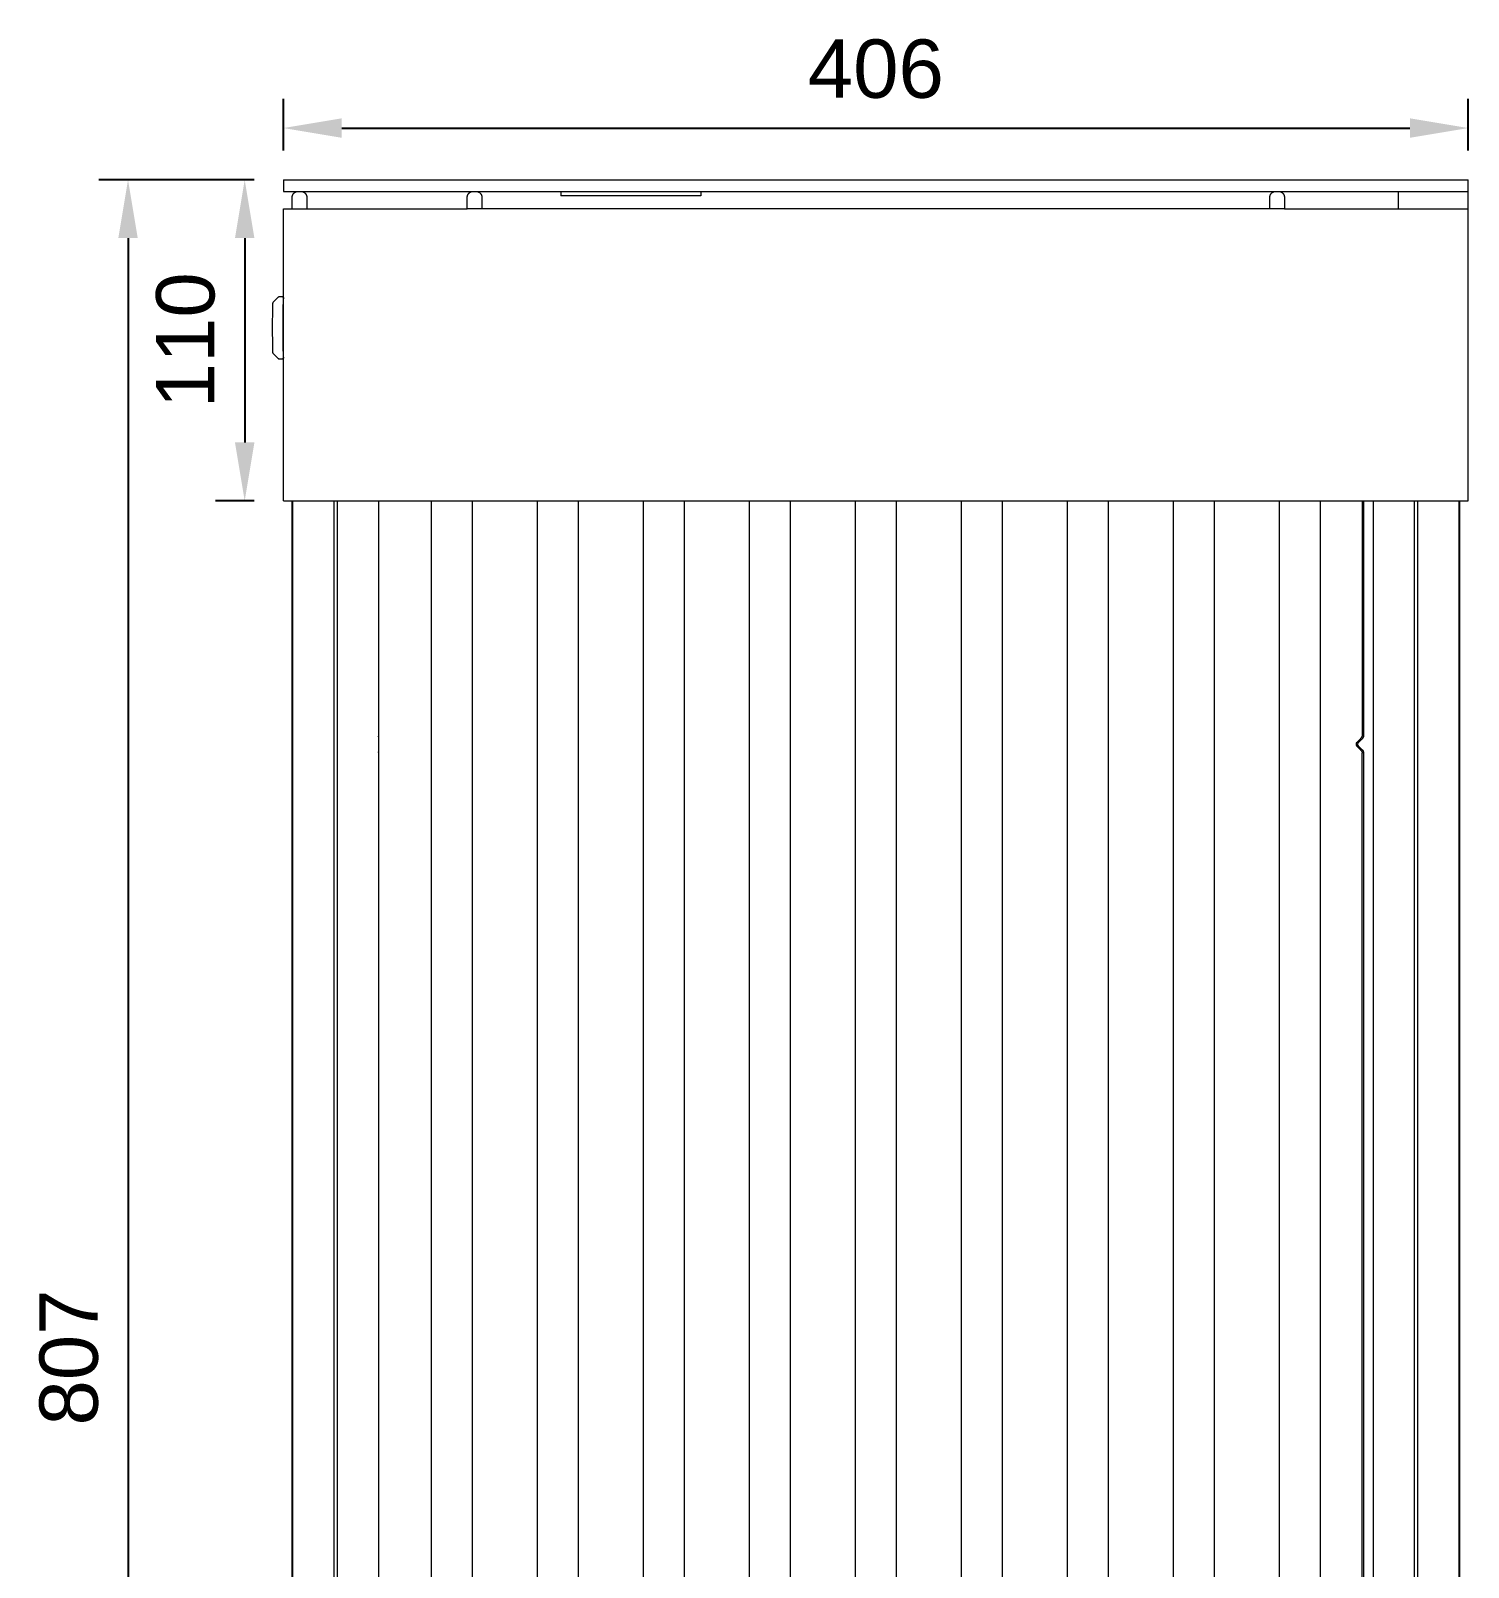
# Model space of a CAD drawing. Header units: millimetres. Extents: x 8434 to 10928, y 788 to 2545.
# Drawn here: x 8472 to 8965, y 1928 to 2455 of the extents above; entities that cross this region are included whole.
import ezdxf

# ---------------------------------------------------------------- set-up
doc = ezdxf.new("R2010")
doc.units = ezdxf.units.MM
doc.layers.add('ZANO_R', color=7, linetype='Continuous', lineweight=0)
doc.layers.add('ZANO_W', color=1, linetype='Continuous', lineweight=0)
doc.styles.get("Standard").update_dxf_attribs({"font": 'ARIALUNI.TTF'})
doc.dimstyles.new('pl i ang', dxfattribs={"dimtxt": 50, "dimasz": 50, "dimexe": 1.25, "dimexo": 0.625, "dimgap": 10, "dimtad": 1, "dimtoh": 1, "dimtxsty": 'Standard', "dimcen": 2.5, "dimclrd": 1, "dimclre": 1, "dimclrt": 1, "dimadec": 0, "dimazin": 0, "dimtfac": 1, "dimtmove": 0, "dimatfit": 3, "dimfxl": 1, "dimarcsym": 1})

# ---------------------------------------------------------------- blocks, each defined once
blk = doc.blocks.new('*D401')
at = {"layer": 'ZANO_R', "color": 1, "lineweight": -2}
for p, q in [((8558.69, 2413.84), (8558.69, 2431.56)), ((8964.69, 2413.85), (8964.69, 2431.56)), ((8578.69, 2421.56), (8944.69, 2421.56))]:
    blk.add_line(p, q, dxfattribs=at)
at = {"layer": 'ZANO_R', "color": 1}
for points in [[(8578.69, 2424.9), (8578.69, 2418.23), (8558.69, 2421.56)], [(8944.69, 2418.23), (8944.69, 2424.9), (8964.69, 2421.56)]]:
    blk.add_solid(points, dxfattribs=at)
at = {"layer": 'ZANO_R', "color": 1, "insert": (8761.69, 2441.78), "char_height": 20, "attachment_point": 5}
blk.add_mtext('406', dxfattribs=at)
blk = doc.blocks.new('*D402')
at = {"layer": 'ZANO_R', "color": 1, "lineweight": -2}
for p, q in [((8548.69, 2403.84), (8535.41, 2403.84)), ((8545.41, 2383.84), (8545.41, 2313.85)), ((8548.69, 2293.85), (8535.41, 2293.85))]:
    blk.add_line(p, q, dxfattribs=at)
at = {"layer": 'ZANO_R', "color": 1}
for points in [[(8548.75, 2383.84), (8542.08, 2383.84), (8545.41, 2403.84)], [(8542.08, 2313.85), (8548.75, 2313.85), (8545.41, 2293.85)]]:
    blk.add_solid(points, dxfattribs=at)
at = {"layer": 'ZANO_R', "color": 1, "insert": (8525.19, 2348.84), "char_height": 20, "attachment_point": 5, "rotation": 90}
blk.add_mtext('110', dxfattribs=at)
blk = doc.blocks.new('*D403')
at = {"layer": 'ZANO_W', "color": 1, "lineweight": -2}
for p, q in [((8548.69, 2403.84), (8495.43, 2403.84)), ((8505.43, 2383.84), (8505.43, 1616.85)), ((8568.69, 1596.85), (8495.43, 1596.85))]:
    blk.add_line(p, q, dxfattribs=at)
at = {"layer": 'ZANO_W', "color": 1}
for points in [[(8508.77, 2383.84), (8502.1, 2383.84), (8505.43, 2403.84)], [(8502.1, 1616.85), (8508.77, 1616.85), (8505.43, 1596.85)]]:
    blk.add_solid(points, dxfattribs=at)
at = {"layer": 'ZANO_W', "color": 1, "insert": (8485.22, 2000.34), "char_height": 20, "attachment_point": 5, "rotation": 90}
blk.add_mtext('807', dxfattribs=at)

msp = doc.modelspace()

# ---------------------------------------------------------------- linework, layer by layer
at = {"layer": 'ZANO_R'}
for p, q in [((8558.69, 2403.84), (8621.69, 2403.84)), ((8558.69, 2403.84), (8558.69, 2399.84)), ((8621.69, 2403.84), (8901.69, 2403.85)), ((8901.69, 2403.85), (8964.69, 2403.85)), ((8964.69, 2399.85), (8964.69, 2403.85)), ((8558.69, 2399.84), (8621.69, 2399.84)), ((8561.69, 2397.92), (8561.7, 2397.99)), ((8561.69, 2397.85), (8561.69, 2397.92)), ((8561.69, 2393.85), (8561.69, 2397.85)), ((8561.7, 2398.06), (8561.71, 2398.13)), ((8561.7, 2397.99), (8561.7, 2398.06)), ((8561.71, 2398.13), (8561.72, 2398.19)), ((8561.72, 2398.19), (8561.73, 2398.26)), ((8561.73, 2398.26), (8561.75, 2398.33)), ((8561.75, 2398.33), (8561.77, 2398.39)), ((8561.77, 2398.39), (8561.79, 2398.46)), ((8561.79, 2398.46), (8561.81, 2398.53)), ((8561.81, 2398.53), (8561.83, 2398.59)), ((8561.83, 2398.59), (8561.86, 2398.65)), ((8561.86, 2398.65), (8561.89, 2398.72)), ((8561.89, 2398.72), (8561.92, 2398.78)), ((8561.92, 2398.78), (8561.95, 2398.84)), ((8561.95, 2398.84), (8561.99, 2398.9)), ((8561.99, 2398.9), (8562.02, 2398.96)), ((8562.02, 2398.96), (8562.06, 2399.01)), ((8562.06, 2399.01), (8562.1, 2399.07)), ((8562.1, 2399.07), (8562.15, 2399.12)), ((8562.15, 2399.12), (8562.19, 2399.17)), ((8562.19, 2399.17), (8562.24, 2399.22)), ((8562.24, 2399.22), (8562.29, 2399.27)), ((8562.29, 2399.27), (8562.34, 2399.32)), ((8562.34, 2399.32), (8562.39, 2399.37)), ((8562.39, 2399.37), (8562.44, 2399.41)), ((8562.44, 2399.41), (8562.49, 2399.45)), ((8562.49, 2399.45), (8562.55, 2399.49)), ((8562.55, 2399.49), (8562.61, 2399.53)), ((8562.61, 2399.53), (8562.67, 2399.57)), ((8562.67, 2399.57), (8562.73, 2399.6)), ((8562.73, 2399.6), (8562.79, 2399.63)), ((8562.79, 2399.63), (8562.85, 2399.66)), ((8562.85, 2399.66), (8562.91, 2399.69)), ((8562.91, 2399.69), (8562.97, 2399.72)), ((8562.97, 2399.72), (8563.04, 2399.74)), ((8563.04, 2399.74), (8563.1, 2399.76)), ((8563.1, 2399.76), (8563.17, 2399.78)), ((8563.17, 2399.78), (8563.24, 2399.8)), ((8563.24, 2399.8), (8563.3, 2399.81)), ((8563.3, 2399.81), (8563.37, 2399.83)), ((8563.37, 2399.83), (8563.44, 2399.84)), ((8564.94, 2399.84), (8565.01, 2399.83)), ((8565.01, 2399.83), (8565.08, 2399.81)), ((8565.08, 2399.81), (8565.14, 2399.8)), ((8565.14, 2399.8), (8565.21, 2399.78)), ((8565.21, 2399.78), (8565.28, 2399.76)), ((8565.28, 2399.76), (8565.34, 2399.74)), ((8565.34, 2399.74), (8565.41, 2399.72)), ((8565.41, 2399.72), (8565.47, 2399.69)), ((8565.47, 2399.69), (8565.53, 2399.66)), ((8565.53, 2399.66), (8565.6, 2399.63)), ((8565.6, 2399.63), (8565.66, 2399.6)), ((8565.66, 2399.6), (8565.72, 2399.57)), ((8565.72, 2399.57), (8565.77, 2399.53)), ((8565.77, 2399.53), (8565.83, 2399.49)), ((8565.83, 2399.49), (8565.89, 2399.45)), ((8565.89, 2399.45), (8565.94, 2399.41)), ((8565.94, 2399.41), (8566, 2399.37)), ((8566, 2399.37), (8566.05, 2399.32)), ((8566.05, 2399.32), (8566.1, 2399.27)), ((8566.1, 2399.27), (8566.14, 2399.22)), ((8566.14, 2399.22), (8566.19, 2399.17)), ((8566.19, 2399.17), (8566.24, 2399.12)), ((8566.24, 2399.12), (8566.28, 2399.07)), ((8566.28, 2399.07), (8566.32, 2399.01)), ((8566.32, 2399.01), (8566.36, 2398.96)), ((8566.36, 2398.96), (8566.4, 2398.9)), ((8566.4, 2398.9), (8566.43, 2398.84)), ((8566.43, 2398.84), (8566.46, 2398.78)), ((8566.46, 2398.78), (8566.49, 2398.72)), ((8566.49, 2398.72), (8566.52, 2398.65)), ((8566.52, 2398.65), (8566.55, 2398.59)), ((8566.55, 2398.59), (8566.57, 2398.53)), ((8566.57, 2398.53), (8566.6, 2398.46)), ((8566.6, 2398.46), (8566.62, 2398.39)), ((8566.62, 2398.39), (8566.63, 2398.33)), ((8566.63, 2398.33), (8566.65, 2398.26)), ((8566.65, 2398.26), (8566.66, 2398.19)), ((8566.66, 2398.19), (8566.67, 2398.13)), ((8566.67, 2398.13), (8566.68, 2398.06)), ((8566.68, 2398.06), (8566.69, 2397.99)), ((8566.69, 2397.99), (8566.69, 2397.92)), ((8566.69, 2397.92), (8566.69, 2397.85)), ((8566.69, 2397.85), (8566.69, 2393.85)), ((8621.69, 2399.84), (8901.69, 2399.85)), ((8621.69, 2397.92), (8621.7, 2397.99)), ((8621.69, 2397.85), (8621.69, 2397.92)), ((8621.69, 2393.85), (8621.69, 2397.85)), ((8621.7, 2398.06), (8621.71, 2398.13)), ((8621.7, 2397.99), (8621.7, 2398.06)), ((8621.71, 2398.13), (8621.72, 2398.2)), ((8621.72, 2398.2), (8621.73, 2398.26)), ((8621.73, 2398.26), (8621.75, 2398.33)), ((8621.75, 2398.33), (8621.77, 2398.4)), ((8621.77, 2398.4), (8621.79, 2398.46)), ((8621.79, 2398.46), (8621.81, 2398.53)), ((8621.81, 2398.53), (8621.83, 2398.6)), ((8621.83, 2398.6), (8621.86, 2398.66)), ((8621.86, 2398.66), (8621.89, 2398.72)), ((8621.89, 2398.72), (8621.92, 2398.78)), ((8621.92, 2398.78), (8621.96, 2398.84)), ((8621.96, 2398.84), (8621.99, 2398.9)), ((8621.99, 2398.9), (8622.03, 2398.96)), ((8622.03, 2398.96), (8622.07, 2399.02)), ((8622.07, 2399.02), (8622.11, 2399.07)), ((8622.11, 2399.07), (8622.15, 2399.13)), ((8622.15, 2399.13), (8622.2, 2399.18)), ((8622.2, 2399.18), (8622.24, 2399.23)), ((8622.24, 2399.23), (8622.29, 2399.28)), ((8622.29, 2399.28), (8622.34, 2399.33)), ((8622.34, 2399.33), (8622.4, 2399.38)), ((8622.4, 2399.38), (8622.45, 2399.42)), ((8622.45, 2399.42), (8622.5, 2399.46)), ((8622.5, 2399.46), (8622.56, 2399.5)), ((8622.56, 2399.5), (8622.62, 2399.54)), ((8622.62, 2399.54), (8622.68, 2399.58)), ((8622.68, 2399.58), (8622.74, 2399.61)), ((8622.74, 2399.61), (8622.8, 2399.64)), ((8622.8, 2399.64), (8622.86, 2399.67)), ((8622.86, 2399.67), (8622.93, 2399.7)), ((8622.93, 2399.7), (8622.99, 2399.72)), ((8622.99, 2399.72), (8623.06, 2399.75)), ((8623.06, 2399.75), (8623.12, 2399.77)), ((8623.12, 2399.77), (8623.19, 2399.79)), ((8623.19, 2399.79), (8623.26, 2399.8)), ((8623.26, 2399.8), (8623.32, 2399.82)), ((8623.32, 2399.82), (8623.39, 2399.83)), ((8623.39, 2399.83), (8623.46, 2399.84)), ((8624.92, 2399.84), (8624.99, 2399.83)), ((8624.99, 2399.83), (8625.06, 2399.82)), ((8625.06, 2399.82), (8625.13, 2399.8)), ((8625.13, 2399.8), (8625.19, 2399.79)), ((8625.19, 2399.79), (8625.26, 2399.77)), ((8625.26, 2399.77), (8625.33, 2399.75)), ((8625.33, 2399.75), (8625.39, 2399.72)), ((8625.39, 2399.72), (8625.46, 2399.7)), ((8625.46, 2399.7), (8625.52, 2399.67)), ((8625.52, 2399.67), (8625.58, 2399.64)), ((8625.58, 2399.64), (8625.64, 2399.61)), ((8625.64, 2399.61), (8625.7, 2399.58)), ((8625.7, 2399.58), (8625.76, 2399.54)), ((8625.76, 2399.54), (8625.82, 2399.5)), ((8625.82, 2399.5), (8625.88, 2399.46)), ((8625.88, 2399.46), (8625.93, 2399.42)), ((8625.93, 2399.42), (8625.99, 2399.38)), ((8625.99, 2399.38), (8626.04, 2399.33)), ((8626.04, 2399.33), (8626.09, 2399.28)), ((8626.09, 2399.28), (8626.14, 2399.23)), ((8626.14, 2399.23), (8626.18, 2399.18)), ((8626.18, 2399.18), (8626.23, 2399.13)), ((8626.23, 2399.13), (8626.27, 2399.08)), ((8626.27, 2399.08), (8626.31, 2399.02)), ((8626.31, 2399.02), (8626.35, 2398.96)), ((8626.35, 2398.96), (8626.39, 2398.9)), ((8626.39, 2398.9), (8626.43, 2398.84)), ((8626.43, 2398.84), (8626.46, 2398.78)), ((8626.46, 2398.78), (8626.49, 2398.72)), ((8626.49, 2398.72), (8626.52, 2398.66)), ((8626.52, 2398.66), (8626.55, 2398.6)), ((8626.55, 2398.6), (8626.57, 2398.53)), ((8626.57, 2398.53), (8626.59, 2398.46)), ((8626.59, 2398.46), (8626.61, 2398.4)), ((8626.61, 2398.4), (8626.63, 2398.33)), ((8626.63, 2398.33), (8626.65, 2398.26)), ((8626.65, 2398.26), (8626.66, 2398.2)), ((8626.66, 2398.2), (8626.67, 2398.13)), ((8626.67, 2398.13), (8626.68, 2398.06)), ((8626.68, 2398.06), (8626.69, 2397.99)), ((8626.69, 2397.99), (8626.69, 2397.92)), ((8626.69, 2397.92), (8626.69, 2397.85)), ((8626.69, 2397.85), (8626.69, 2393.85)), ((8653.69, 2399.84), (8653.69, 2398.34)), ((8701.69, 2398.34), (8653.69, 2398.34)), ((8701.69, 2399.84), (8701.69, 2398.34)), ((8896.69, 2397.92), (8896.7, 2397.99)), ((8896.69, 2397.85), (8896.69, 2397.92)), ((8896.69, 2393.85), (8896.69, 2397.85)), ((8896.7, 2398.06), (8896.71, 2398.13)), ((8896.7, 2397.99), (8896.7, 2398.06)), ((8896.71, 2398.13), (8896.72, 2398.2)), ((8896.72, 2398.2), (8896.73, 2398.27)), ((8896.73, 2398.27), (8896.75, 2398.33)), ((8896.75, 2398.33), (8896.77, 2398.4)), ((8896.77, 2398.4), (8896.79, 2398.47)), ((8896.79, 2398.47), (8896.81, 2398.53)), ((8896.81, 2398.53), (8896.84, 2398.6)), ((8896.84, 2398.6), (8896.86, 2398.66)), ((8896.86, 2398.66), (8896.89, 2398.73)), ((8896.89, 2398.73), (8896.92, 2398.79)), ((8896.92, 2398.79), (8896.96, 2398.85)), ((8896.96, 2398.85), (8896.99, 2398.91)), ((8896.99, 2398.91), (8897.03, 2398.97)), ((8897.03, 2398.97), (8897.07, 2399.03)), ((8897.07, 2399.03), (8897.11, 2399.08)), ((8897.11, 2399.08), (8897.16, 2399.14)), ((8897.16, 2399.14), (8897.2, 2399.19)), ((8897.2, 2399.19), (8897.25, 2399.24)), ((8897.25, 2399.24), (8897.3, 2399.29)), ((8897.3, 2399.29), (8897.35, 2399.34)), ((8897.35, 2399.34), (8897.4, 2399.38)), ((8897.4, 2399.38), (8897.46, 2399.43)), ((8897.46, 2399.43), (8897.51, 2399.47)), ((8897.51, 2399.47), (8897.57, 2399.51)), ((8897.57, 2399.51), (8897.63, 2399.55)), ((8897.63, 2399.55), (8897.69, 2399.58)), ((8897.69, 2399.58), (8897.75, 2399.62)), ((8897.75, 2399.62), (8897.81, 2399.65)), ((8897.81, 2399.65), (8897.88, 2399.68)), ((8897.88, 2399.68), (8897.94, 2399.7)), ((8897.94, 2399.7), (8898, 2399.73)), ((8898, 2399.73), (8898.07, 2399.75)), ((8898.07, 2399.75), (8898.14, 2399.77)), ((8898.14, 2399.77), (8898.2, 2399.79)), ((8898.2, 2399.79), (8898.27, 2399.81)), ((8898.27, 2399.81), (8898.34, 2399.82)), ((8898.34, 2399.82), (8898.41, 2399.83)), ((8898.41, 2399.83), (8898.48, 2399.84)), ((8898.48, 2399.84), (8898.55, 2399.85)), ((8898.55, 2399.85), (8898.62, 2399.85)), ((8899.79, 2399.85), (8899.86, 2399.84)), ((8899.86, 2399.84), (8899.93, 2399.84)), ((8899.93, 2399.84), (8900, 2399.83)), ((8900, 2399.83), (8900.06, 2399.82)), ((8900.06, 2399.82), (8900.13, 2399.8)), ((8900.13, 2399.8), (8900.2, 2399.79)), ((8900.2, 2399.79), (8900.26, 2399.77)), ((8900.26, 2399.77), (8900.33, 2399.75)), ((8900.33, 2399.75), (8900.4, 2399.72)), ((8900.4, 2399.72), (8900.46, 2399.7)), ((8900.46, 2399.7), (8900.52, 2399.67)), ((8900.52, 2399.67), (8900.59, 2399.64)), ((8900.59, 2399.64), (8900.65, 2399.61)), ((8900.65, 2399.61), (8900.71, 2399.57)), ((8900.71, 2399.57), (8900.77, 2399.54)), ((8900.77, 2399.54), (8900.82, 2399.5)), ((8900.82, 2399.5), (8900.88, 2399.46)), ((8900.88, 2399.46), (8900.94, 2399.42)), ((8900.94, 2399.42), (8900.99, 2399.37)), ((8900.99, 2399.37), (8901.04, 2399.33)), ((8901.04, 2399.33), (8901.09, 2399.28)), ((8901.09, 2399.28), (8901.14, 2399.23)), ((8901.14, 2399.23), (8901.19, 2399.18)), ((8901.19, 2399.18), (8901.23, 2399.13)), ((8901.23, 2399.13), (8901.27, 2399.07)), ((8901.27, 2399.07), (8901.32, 2399.02)), ((8901.32, 2399.02), (8901.36, 2398.96)), ((8901.36, 2398.96), (8901.39, 2398.9)), ((8901.39, 2398.9), (8901.43, 2398.84)), ((8901.43, 2398.84), (8901.46, 2398.78)), ((8901.46, 2398.78), (8901.49, 2398.72)), ((8901.49, 2398.72), (8901.52, 2398.66)), ((8901.52, 2398.66), (8901.55, 2398.59)), ((8901.55, 2398.59), (8901.57, 2398.53)), ((8901.57, 2398.53), (8901.59, 2398.46)), ((8901.59, 2398.46), (8901.61, 2398.4)), ((8901.61, 2398.4), (8901.63, 2398.33)), ((8901.63, 2398.33), (8901.65, 2398.26)), ((8901.65, 2398.26), (8901.66, 2398.2)), ((8901.66, 2398.2), (8901.67, 2398.13)), ((8901.67, 2398.13), (8901.68, 2398.06)), ((8901.68, 2398.06), (8901.69, 2397.99)), ((8901.69, 2399.85), (8964.69, 2399.85)), ((8901.69, 2397.99), (8901.69, 2397.92)), ((8901.69, 2397.92), (8901.69, 2397.85)), ((8901.69, 2397.85), (8901.69, 2393.85)), ((8940.69, 2399.85), (8940.69, 2393.85)), ((8964.69, 2393.85), (8964.69, 2399.85)), ((8558.69, 2393.85), (8621.69, 2393.85)), ((8558.69, 2293.85), (8558.69, 2393.85)), ((8901.69, 2393.85), (8621.69, 2393.85)), ((8901.69, 2393.85), (8964.69, 2393.85)), ((8964.69, 2293.85), (8964.69, 2393.85)), ((8555.29, 2362), (8556.99, 2363.7)), ((8556.99, 2363.7), (8557, 2363.72)), ((8556.99, 2363.7), (8557, 2363.71)), ((8557, 2363.72), (8557.02, 2363.73)), ((8557, 2363.71), (8557.01, 2363.73)), ((8557.01, 2363.73), (8557.03, 2363.74)), ((8557.02, 2363.73), (8557.03, 2363.74)), ((8557.03, 2363.74), (8557.04, 2363.75)), ((8557.03, 2363.74), (8557.04, 2363.75)), ((8557.04, 2363.75), (8557.05, 2363.76)), ((8557.04, 2363.75), (8557.05, 2363.76)), ((8557.05, 2363.76), (8557.07, 2363.77)), ((8557.05, 2363.76), (8557.07, 2363.77)), ((8557.07, 2363.77), (8557.08, 2363.78)), ((8557.08, 2363.78), (8557.1, 2363.79)), ((8557.1, 2363.79), (8557.11, 2363.79)), ((8557.11, 2363.79), (8557.13, 2363.8)), ((8557.13, 2363.8), (8557.14, 2363.81)), ((8557.14, 2363.81), (8557.16, 2363.82)), ((8557.16, 2363.82), (8557.18, 2363.82)), ((8557.18, 2363.82), (8557.19, 2363.83)), ((8557.19, 2363.83), (8557.21, 2363.83)), ((8557.21, 2363.83), (8557.23, 2363.84)), ((8557.23, 2363.84), (8557.24, 2363.84)), ((8557.24, 2363.84), (8557.26, 2363.84)), ((8557.26, 2363.84), (8557.28, 2363.85)), ((8557.28, 2363.85), (8557.29, 2363.85)), ((8557.29, 2363.85), (8557.31, 2363.85)), ((8557.31, 2363.85), (8557.33, 2363.85)), ((8557.33, 2363.85), (8557.35, 2363.85)), ((8557.35, 2363.85), (8558.14, 2363.85)), ((8558.14, 2363.85), (8558.16, 2363.85)), ((8558.16, 2363.85), (8558.18, 2363.84)), ((8558.18, 2363.84), (8558.2, 2363.84)), ((8558.2, 2363.84), (8558.22, 2363.84)), ((8558.22, 2363.84), (8558.25, 2363.83)), ((8558.25, 2363.83), (8558.27, 2363.82)), ((8558.27, 2363.82), (8558.29, 2363.82)), ((8558.29, 2363.82), (8558.31, 2363.81)), ((8558.31, 2363.81), (8558.33, 2363.8)), ((8558.33, 2363.8), (8558.35, 2363.79)), ((8558.35, 2363.79), (8558.37, 2363.78)), ((8558.37, 2363.78), (8558.38, 2363.77)), ((8558.38, 2363.77), (8558.4, 2363.76)), ((8558.4, 2363.76), (8558.42, 2363.75)), ((8558.42, 2363.75), (8558.44, 2363.74)), ((8558.44, 2363.74), (8558.46, 2363.72)), ((8558.46, 2363.72), (8558.47, 2363.71)), ((8558.47, 2363.71), (8558.49, 2363.69)), ((8554.95, 2353.1), (8555.02, 2359.94)), ((8555.02, 2359.94), (8555.07, 2361.11)), ((8555.07, 2361.11), (8555.1, 2361.47)), ((8555.1, 2361.47), (8555.11, 2361.56)), ((8555.11, 2361.61), (8555.12, 2361.66)), ((8555.11, 2361.56), (8555.11, 2361.61)), ((8555.12, 2361.66), (8555.13, 2361.69)), ((8555.13, 2361.69), (8555.14, 2361.73)), ((8555.14, 2361.76), (8555.15, 2361.77)), ((8555.14, 2361.74), (8555.14, 2361.76)), ((8555.14, 2361.73), (8555.14, 2361.74)), ((8555.15, 2361.79), (8555.16, 2361.8)), ((8555.15, 2361.77), (8555.15, 2361.79)), ((8555.16, 2361.82), (8555.17, 2361.83)), ((8555.16, 2361.8), (8555.16, 2361.82)), ((8555.17, 2361.83), (8555.18, 2361.85)), ((8555.18, 2361.86), (8555.19, 2361.88)), ((8555.18, 2361.85), (8555.18, 2361.86)), ((8555.19, 2361.88), (8555.2, 2361.89)), ((8555.2, 2361.89), (8555.21, 2361.9)), ((8555.21, 2361.92), (8555.22, 2361.93)), ((8555.21, 2361.9), (8555.21, 2361.92)), ((8555.22, 2361.93), (8555.23, 2361.94)), ((8555.23, 2361.94), (8555.24, 2361.95)), ((8555.24, 2361.95), (8555.25, 2361.96)), ((8555.25, 2361.96), (8555.26, 2361.97)), ((8555.26, 2361.97), (8555.27, 2361.98)), ((8555.27, 2361.98), (8555.28, 2362)), ((8555.28, 2362), (8556.99, 2363.7)), ((8558.53, 2361.1), (8558.43, 2353.1)), ((8558.49, 2363.69), (8558.51, 2363.68)), ((8558.51, 2363.68), (8558.52, 2363.66)), ((8558.52, 2363.66), (8558.54, 2363.65)), ((8558.69, 2361.1), (8558.53, 2361.1)), ((8558.54, 2363.65), (8558.55, 2363.63)), ((8558.55, 2363.63), (8558.57, 2363.62)), ((8558.57, 2363.62), (8558.58, 2363.6)), ((8558.58, 2363.6), (8558.59, 2363.58)), ((8558.59, 2363.58), (8558.6, 2363.56)), ((8558.6, 2363.56), (8558.61, 2363.54)), ((8558.61, 2363.54), (8558.63, 2363.53)), ((8558.63, 2363.53), (8558.64, 2363.51)), ((8558.64, 2363.51), (8558.64, 2363.49)), ((8558.64, 2363.49), (8558.65, 2363.47)), ((8558.65, 2363.47), (8558.66, 2363.45)), ((8558.66, 2363.45), (8558.67, 2363.43)), ((8558.67, 2363.43), (8558.68, 2363.4)), ((8558.68, 2363.4), (8558.68, 2363.38)), ((8558.68, 2363.38), (8558.69, 2363.36)), ((8558.69, 2363.36), (8558.69, 2363.34)), ((8558.69, 2363.34), (8558.69, 2363.32)), ((8558.69, 2363.32), (8558.7, 2363.3)), ((8558.7, 2363.15), (8558.69, 2363.12)), ((8558.69, 2363.12), (8558.69, 2363.1)), ((8558.7, 2363.3), (8558.7, 2363.28)), ((8558.7, 2363.28), (8558.7, 2363.25)), ((8558.7, 2363.25), (8558.7, 2363.23)), ((8558.7, 2363.23), (8558.7, 2363.21)), ((8558.7, 2363.21), (8558.7, 2363.19)), ((8558.7, 2363.19), (8558.7, 2363.17)), ((8558.7, 2363.17), (8558.7, 2363.15)), ((8555, 2347.05), (8554.95, 2353.1)), ((8558.43, 2353.1), (8558.53, 2345.1)), ((8555.05, 2345.61), (8555, 2347.05)), ((8555.07, 2345.1), (8555.05, 2345.61)), ((8555.1, 2344.74), (8555.07, 2345.1)), ((8555.11, 2344.64), (8555.1, 2344.74)), ((8555.11, 2344.59), (8555.11, 2344.64)), ((8555.12, 2344.54), (8555.11, 2344.59)), ((8555.13, 2344.51), (8555.12, 2344.54)), ((8555.14, 2344.48), (8555.13, 2344.51)), ((8555.14, 2344.46), (8555.14, 2344.48)), ((8555.14, 2344.44), (8555.14, 2344.46)), ((8555.15, 2344.43), (8555.14, 2344.44)), ((8555.15, 2344.41), (8555.15, 2344.43)), ((8555.16, 2344.4), (8555.15, 2344.41)), ((8555.16, 2344.38), (8555.16, 2344.4)), ((8555.17, 2344.37), (8555.16, 2344.38)), ((8555.18, 2344.35), (8555.17, 2344.37)), ((8555.18, 2344.34), (8555.18, 2344.35)), ((8555.19, 2344.33), (8555.18, 2344.34)), ((8555.2, 2344.31), (8555.19, 2344.33)), ((8555.21, 2344.3), (8555.2, 2344.31)), ((8555.21, 2344.29), (8555.21, 2344.3)), ((8555.22, 2344.27), (8555.21, 2344.29)), ((8555.23, 2344.26), (8555.22, 2344.27)), ((8555.24, 2344.25), (8555.23, 2344.26)), ((8555.25, 2344.24), (8555.24, 2344.25)), ((8555.26, 2344.23), (8555.25, 2344.24)), ((8555.27, 2344.22), (8555.26, 2344.23)), ((8555.28, 2344.21), (8555.27, 2344.22)), ((8556.99, 2342.5), (8555.28, 2344.21)), ((8556.99, 2342.5), (8555.29, 2344.2)), ((8558.53, 2345.1), (8558.69, 2345.1)), ((8558.61, 2342.66), (8558.6, 2342.64)), ((8558.63, 2342.68), (8558.61, 2342.66)), ((8558.64, 2342.7), (8558.63, 2342.68)), ((8558.65, 2342.74), (8558.64, 2342.72)), ((8558.64, 2342.72), (8558.64, 2342.7)), ((8558.66, 2342.76), (8558.65, 2342.74)), ((8558.67, 2342.78), (8558.66, 2342.76)), ((8558.68, 2342.8), (8558.67, 2342.78)), ((8558.69, 2342.84), (8558.68, 2342.82)), ((8558.68, 2342.82), (8558.68, 2342.8)), ((8558.69, 2343.1), (8558.69, 2343.08)), ((8558.69, 2343.08), (8558.7, 2343.06)), ((8558.7, 2342.9), (8558.69, 2342.88)), ((8558.69, 2342.88), (8558.69, 2342.86)), ((8558.69, 2342.86), (8558.69, 2342.84)), ((8558.7, 2343.06), (8558.7, 2343.03)), ((8558.7, 2343.03), (8558.7, 2343.01)), ((8558.7, 2343.01), (8558.7, 2342.99)), ((8558.7, 2342.99), (8558.7, 2342.97)), ((8558.7, 2342.97), (8558.7, 2342.95)), ((8558.7, 2342.95), (8558.7, 2342.93)), ((8558.7, 2342.93), (8558.7, 2342.9)), ((8557, 2342.49), (8556.99, 2342.5)), ((8557, 2342.49), (8556.99, 2342.5)), ((8557.02, 2342.48), (8557, 2342.49)), ((8557.01, 2342.48), (8557, 2342.49)), ((8557.03, 2342.47), (8557.01, 2342.48)), ((8557.03, 2342.46), (8557.02, 2342.48)), ((8557.04, 2342.45), (8557.03, 2342.47)), ((8557.04, 2342.45), (8557.03, 2342.46)), ((8557.05, 2342.45), (8557.04, 2342.45)), ((8557.05, 2342.44), (8557.04, 2342.45)), ((8557.07, 2342.44), (8557.05, 2342.45)), ((8557.07, 2342.43), (8557.05, 2342.44)), ((8557.08, 2342.43), (8557.07, 2342.43)), ((8557.1, 2342.42), (8557.08, 2342.43)), ((8557.11, 2342.41), (8557.1, 2342.42)), ((8557.13, 2342.4), (8557.11, 2342.41)), ((8557.14, 2342.39), (8557.13, 2342.4)), ((8557.16, 2342.39), (8557.14, 2342.39)), ((8557.18, 2342.38), (8557.16, 2342.39)), ((8557.19, 2342.38), (8557.18, 2342.38)), ((8557.21, 2342.37), (8557.19, 2342.38)), ((8557.23, 2342.37), (8557.21, 2342.37)), ((8557.24, 2342.36), (8557.23, 2342.37)), ((8557.26, 2342.36), (8557.24, 2342.36)), ((8557.28, 2342.36), (8557.26, 2342.36)), ((8557.29, 2342.35), (8557.28, 2342.36)), ((8557.31, 2342.35), (8557.29, 2342.35)), ((8557.33, 2342.35), (8557.31, 2342.35)), ((8557.35, 2342.35), (8557.33, 2342.35)), ((8558.14, 2342.35), (8557.35, 2342.35)), ((8558.16, 2342.35), (8558.14, 2342.35)), ((8558.18, 2342.36), (8558.16, 2342.35)), ((8558.2, 2342.36), (8558.18, 2342.36)), ((8558.22, 2342.37), (8558.2, 2342.36)), ((8558.25, 2342.37), (8558.22, 2342.37)), ((8558.27, 2342.38), (8558.25, 2342.37)), ((8558.29, 2342.39), (8558.27, 2342.38)), ((8558.31, 2342.39), (8558.29, 2342.39)), ((8558.33, 2342.4), (8558.31, 2342.39)), ((8558.35, 2342.41), (8558.33, 2342.4)), ((8558.37, 2342.42), (8558.35, 2342.41)), ((8558.38, 2342.43), (8558.37, 2342.42)), ((8558.4, 2342.44), (8558.38, 2342.43)), ((8558.42, 2342.45), (8558.4, 2342.44)), ((8558.44, 2342.47), (8558.42, 2342.45)), ((8558.46, 2342.48), (8558.44, 2342.47)), ((8558.47, 2342.49), (8558.46, 2342.48)), ((8558.49, 2342.51), (8558.47, 2342.49)), ((8558.51, 2342.52), (8558.49, 2342.51)), ((8558.52, 2342.54), (8558.51, 2342.52)), ((8558.54, 2342.55), (8558.52, 2342.54)), ((8558.55, 2342.57), (8558.54, 2342.55)), ((8558.57, 2342.59), (8558.55, 2342.57)), ((8558.58, 2342.6), (8558.57, 2342.59)), ((8558.59, 2342.62), (8558.58, 2342.6)), ((8558.6, 2342.64), (8558.59, 2342.62)), ((8558.69, 2293.85), (8621.69, 2293.85)), ((8561.69, 1636.85), (8561.69, 2293.85)), ((8561.96, 1636.85), (8561.96, 2293.85)), ((8575.96, 2293.85), (8575.96, 1649.85)), ((8577.21, 1649.85), (8577.21, 2293.85)), ((8591.21, 2293.85), (8591.21, 1649.85)), ((8609.4, 1649.85), (8609.4, 2293.85)), ((8621.69, 2293.85), (8901.69, 2293.85)), ((8623.4, 2293.85), (8623.4, 1649.85)), ((8645.72, 1649.85), (8645.72, 2293.85)), ((8659.72, 2293.85), (8659.72, 1649.85)), ((8682.04, 1649.85), (8682.04, 2293.85)), ((8696.04, 2293.85), (8696.04, 1649.85)), ((8718.37, 1649.85), (8718.37, 2293.85)), ((8732.37, 2293.85), (8732.37, 1649.85)), ((8754.69, 1649.85), (8754.69, 2293.85)), ((8768.69, 2293.85), (8768.69, 1649.85)), ((8791.02, 1649.85), (8791.02, 2293.85)), ((8805.02, 2293.85), (8805.02, 1649.85)), ((8827.34, 1649.85), (8827.34, 2293.85)), ((8841.34, 2293.85), (8841.34, 1649.85)), ((8863.67, 1649.85), (8863.67, 2293.85)), ((8877.67, 2293.85), (8877.67, 1649.85)), ((8899.98, 1649.85), (8899.98, 2293.85)), ((8901.69, 2293.85), (8964.69, 2293.85)), ((8913.98, 2293.85), (8913.98, 1649.85)), ((8928.31, 2293.85), (8928.31, 2213.52)), ((8928.8, 2293.85), (8928.8, 2213.52)), ((8932.17, 1649.85), (8932.17, 2293.85)), ((8946.17, 2293.85), (8946.17, 1649.85)), ((8947.43, 1649.85), (8947.43, 2293.85)), ((8961.43, 2293.85), (8961.43, 1636.85)), ((8961.69, 2293.85), (8961.69, 1636.85)), ((8591.22, 2213.18), (8591.21, 2213.23)), ((8591.24, 2213.12), (8591.22, 2213.18)), ((8591.25, 2213.06), (8591.24, 2213.12)), ((8591.27, 2213), (8591.25, 2213.06)), ((8926.47, 2211.02), (8926.49, 2211.07)), ((8926.49, 2211.07), (8926.51, 2211.12)), ((8926.51, 2211.12), (8926.53, 2211.14)), ((8926.53, 2211.14), (8926.56, 2211.16)), ((8926.56, 2211.16), (8926.58, 2211.19)), ((8926.58, 2211.19), (8927.65, 2212.2)), ((8927.03, 2211.03), (8927.05, 2211.06)), ((8927.05, 2211.06), (8927.07, 2211.09)), ((8927.07, 2211.09), (8927.09, 2211.11)), ((8927.09, 2211.11), (8927.12, 2211.14)), ((8927.12, 2211.14), (8927.14, 2211.16)), ((8927.14, 2211.16), (8927.16, 2211.19)), ((8928.24, 2212.2), (8927.16, 2211.19)), ((8927.65, 2212.2), (8927.7, 2212.24)), ((8927.7, 2212.24), (8927.74, 2212.29)), ((8927.74, 2212.29), (8927.78, 2212.33)), ((8927.78, 2212.33), (8927.82, 2212.38)), ((8927.82, 2212.38), (8927.85, 2212.43)), ((8927.85, 2212.43), (8927.89, 2212.48)), ((8927.89, 2212.48), (8927.92, 2212.53)), ((8927.92, 2212.53), (8927.96, 2212.58)), ((8927.96, 2212.58), (8927.99, 2212.63)), ((8927.99, 2212.63), (8928.02, 2212.69)), ((8928.04, 2212.72), (8928.02, 2212.69)), ((8928.07, 2212.76), (8928.04, 2212.72)), ((8928.1, 2212.8), (8928.07, 2212.76)), ((8928.12, 2212.83), (8928.1, 2212.8)), ((8928.14, 2212.87), (8928.12, 2212.83)), ((8928.17, 2212.91), (8928.14, 2212.87)), ((8928.19, 2212.95), (8928.17, 2212.91)), ((8928.2, 2212.99), (8928.19, 2212.95)), ((8928.22, 2213.04), (8928.2, 2212.99)), ((8928.24, 2213.08), (8928.22, 2213.04)), ((8928.25, 2213.12), (8928.24, 2213.08)), ((8928.28, 2212.24), (8928.24, 2212.2)), ((8928.27, 2213.17), (8928.25, 2213.12)), ((8928.28, 2213.21), (8928.27, 2213.17)), ((8928.29, 2213.25), (8928.28, 2213.21)), ((8928.32, 2212.29), (8928.28, 2212.24)), ((8928.3, 2213.34), (8928.29, 2213.3)), ((8928.29, 2213.3), (8928.29, 2213.25)), ((8928.31, 2213.39), (8928.3, 2213.34)), ((8928.31, 2213.52), (8928.31, 2213.48)), ((8928.31, 2213.48), (8928.31, 2213.43)), ((8928.31, 2213.43), (8928.31, 2213.39)), ((8928.36, 2212.34), (8928.32, 2212.29)), ((8928.4, 2212.38), (8928.36, 2212.34)), ((8928.44, 2212.43), (8928.4, 2212.38)), ((8928.48, 2212.48), (8928.44, 2212.43)), ((8928.51, 2212.53), (8928.48, 2212.48)), ((8928.54, 2212.58), (8928.51, 2212.53)), ((8928.57, 2212.64), (8928.54, 2212.58)), ((8928.6, 2212.69), (8928.57, 2212.64)), ((8928.63, 2212.75), (8928.6, 2212.69)), ((8928.66, 2212.8), (8928.63, 2212.75)), ((8928.68, 2212.86), (8928.66, 2212.8)), ((8928.7, 2212.92), (8928.68, 2212.86)), ((8928.72, 2212.98), (8928.7, 2212.92)), ((8928.74, 2213.04), (8928.72, 2212.98)), ((8928.75, 2213.1), (8928.74, 2213.04)), ((8928.77, 2213.16), (8928.75, 2213.1)), ((8928.78, 2213.22), (8928.77, 2213.16)), ((8928.79, 2213.28), (8928.78, 2213.22)), ((8928.8, 2213.4), (8928.79, 2213.34)), ((8928.79, 2213.34), (8928.79, 2213.28)), ((8928.8, 2213.52), (8928.8, 2213.46)), ((8928.8, 2213.46), (8928.8, 2213.4)), ((8591.21, 2207.67), (8591.22, 2207.73)), ((8591.22, 2207.73), (8591.24, 2207.78)), ((8591.24, 2207.78), (8591.25, 2207.84)), ((8591.25, 2207.84), (8591.27, 2207.9)), ((8926.36, 2210.56), (8926.37, 2210.61)), ((8926.36, 2210.5), (8926.36, 2210.56)), ((8926.36, 2210.45), (8926.36, 2210.5)), ((8926.36, 2210.4), (8926.36, 2210.45)), ((8926.36, 2210.34), (8926.36, 2210.4)), ((8926.37, 2210.29), (8926.36, 2210.34)), ((8926.37, 2210.61), (8926.38, 2210.66)), ((8926.38, 2210.24), (8926.37, 2210.29)), ((8926.38, 2210.72), (8926.39, 2210.77)), ((8926.38, 2210.66), (8926.38, 2210.72)), ((8926.38, 2210.19), (8926.38, 2210.24)), ((8926.39, 2210.13), (8926.38, 2210.19)), ((8926.39, 2210.77), (8926.41, 2210.82)), ((8926.41, 2210.08), (8926.39, 2210.13)), ((8926.41, 2210.82), (8926.42, 2210.87)), ((8926.42, 2210.03), (8926.41, 2210.08)), ((8926.42, 2210.87), (8926.43, 2210.92)), ((8926.43, 2209.98), (8926.42, 2210.03)), ((8926.43, 2210.92), (8926.45, 2210.97)), ((8926.45, 2209.93), (8926.43, 2209.98)), ((8926.45, 2210.97), (8926.47, 2211.02)), ((8926.47, 2209.88), (8926.45, 2209.93)), ((8926.49, 2209.83), (8926.47, 2209.88)), ((8926.51, 2209.78), (8926.49, 2209.83)), ((8926.51, 2209.78), (8926.53, 2209.76)), ((8926.53, 2209.76), (8926.56, 2209.74)), ((8926.56, 2209.74), (8926.58, 2209.72)), ((8927.65, 2208.7), (8926.58, 2209.72)), ((8926.85, 2210.55), (8926.86, 2210.59)), ((8926.85, 2210.52), (8926.85, 2210.55)), ((8926.85, 2210.49), (8926.85, 2210.52)), ((8926.85, 2210.45), (8926.85, 2210.49)), ((8926.85, 2210.42), (8926.85, 2210.45)), ((8926.85, 2210.38), (8926.85, 2210.42)), ((8926.85, 2210.35), (8926.85, 2210.38)), ((8926.86, 2210.31), (8926.85, 2210.35)), ((8926.86, 2210.62), (8926.87, 2210.66)), ((8926.86, 2210.59), (8926.86, 2210.62)), ((8926.86, 2210.28), (8926.86, 2210.31)), ((8926.87, 2210.25), (8926.86, 2210.28)), ((8926.87, 2210.66), (8926.88, 2210.69)), ((8926.88, 2210.21), (8926.87, 2210.25)), ((8926.88, 2210.69), (8926.89, 2210.72)), ((8926.89, 2210.18), (8926.88, 2210.21)), ((8926.89, 2210.75), (8926.91, 2210.79)), ((8926.89, 2210.72), (8926.89, 2210.75)), ((8926.89, 2210.15), (8926.89, 2210.18)), ((8926.91, 2210.12), (8926.89, 2210.15)), ((8926.91, 2210.79), (8926.92, 2210.82)), ((8926.92, 2210.08), (8926.91, 2210.12)), ((8926.92, 2210.82), (8926.93, 2210.85)), ((8926.93, 2210.05), (8926.92, 2210.08)), ((8926.93, 2210.85), (8926.94, 2210.88)), ((8926.94, 2210.02), (8926.93, 2210.05)), ((8926.94, 2210.88), (8926.96, 2210.91)), ((8926.96, 2209.99), (8926.94, 2210.02)), ((8926.96, 2210.91), (8926.98, 2210.94)), ((8926.98, 2209.96), (8926.96, 2209.99)), ((8926.98, 2210.94), (8926.99, 2210.97)), ((8926.99, 2209.93), (8926.98, 2209.96)), ((8926.99, 2210.97), (8927.01, 2211)), ((8927.01, 2209.9), (8926.99, 2209.93)), ((8927.01, 2211), (8927.03, 2211.03)), ((8927.03, 2209.87), (8927.01, 2209.9)), ((8927.05, 2209.84), (8927.03, 2209.87)), ((8927.07, 2209.82), (8927.05, 2209.84)), ((8927.09, 2209.79), (8927.07, 2209.82)), ((8927.12, 2209.77), (8927.09, 2209.79)), ((8927.14, 2209.74), (8927.12, 2209.77)), ((8927.16, 2209.72), (8927.14, 2209.74)), ((8927.16, 2209.72), (8928.24, 2208.7)), ((8927.7, 2208.66), (8927.65, 2208.7)), ((8927.74, 2208.61), (8927.7, 2208.66)), ((8927.78, 2208.57), (8927.74, 2208.61)), ((8927.82, 2208.52), (8927.78, 2208.57)), ((8927.85, 2208.47), (8927.82, 2208.52)), ((8927.89, 2208.42), (8927.85, 2208.47)), ((8927.92, 2208.37), (8927.89, 2208.42)), ((8927.96, 2208.32), (8927.92, 2208.37)), ((8927.99, 2208.27), (8927.96, 2208.32)), ((8928.02, 2208.22), (8927.99, 2208.27)), ((8928.02, 2208.22), (8928.04, 2208.18)), ((8928.04, 2208.18), (8928.07, 2208.14)), ((8928.07, 2208.14), (8928.1, 2208.11)), ((8928.1, 2208.11), (8928.12, 2208.07)), ((8928.12, 2208.07), (8928.14, 2208.03)), ((8928.14, 2208.03), (8928.17, 2207.99)), ((8928.17, 2207.99), (8928.19, 2207.95)), ((8928.19, 2207.95), (8928.2, 2207.91)), ((8928.2, 2207.91), (8928.22, 2207.87)), ((8928.22, 2207.87), (8928.24, 2207.82)), ((8928.24, 2208.7), (8928.28, 2208.66)), ((8928.24, 2207.82), (8928.25, 2207.78)), ((8928.25, 2207.78), (8928.27, 2207.74)), ((8928.27, 2207.74), (8928.28, 2207.69)), ((8928.28, 2208.66), (8928.32, 2208.61)), ((8928.28, 2207.69), (8928.29, 2207.65)), ((8928.29, 2207.65), (8928.29, 2207.6)), ((8928.29, 2207.6), (8928.3, 2207.56)), ((8928.3, 2207.56), (8928.31, 2207.51)), ((8928.31, 2207.51), (8928.31, 2207.47)), ((8928.31, 2207.47), (8928.31, 2207.42)), ((8928.31, 2207.42), (8928.31, 2207.38)), ((8928.31, 1650.45), (8928.31, 2207.38)), ((8928.32, 2208.61), (8928.36, 2208.57)), ((8928.36, 2208.57), (8928.4, 2208.52)), ((8928.4, 2208.52), (8928.44, 2208.47)), ((8928.44, 2208.47), (8928.48, 2208.42)), ((8928.48, 2208.42), (8928.51, 2208.37)), ((8928.51, 2208.37), (8928.54, 2208.32)), ((8928.54, 2208.32), (8928.57, 2208.26)), ((8928.57, 2208.26), (8928.6, 2208.21)), ((8928.6, 2208.21), (8928.63, 2208.15)), ((8928.63, 2208.15), (8928.66, 2208.1)), ((8928.66, 2208.1), (8928.68, 2208.04)), ((8928.68, 2208.04), (8928.7, 2207.98)), ((8928.7, 2207.98), (8928.72, 2207.92)), ((8928.72, 2207.92), (8928.74, 2207.87)), ((8928.74, 2207.87), (8928.75, 2207.81)), ((8928.75, 2207.81), (8928.77, 2207.75)), ((8928.77, 2207.75), (8928.78, 2207.69)), ((8928.78, 2207.69), (8928.79, 2207.62)), ((8928.79, 2207.62), (8928.79, 2207.56)), ((8928.79, 2207.56), (8928.8, 2207.5)), ((8928.8, 2207.5), (8928.8, 2207.44)), ((8928.8, 2207.44), (8928.8, 2207.38)), ((8928.8, 2207.38), (8928.8, 1650.45))]:
    msp.add_line(p, q, dxfattribs=at)

# ---------------------------------------------------------------- dimensions: what is measured, and where the dimension line sits
dim = msp.add_linear_dim(base=(8964.69, 2421.56), p1=(8558.69, 2403.84), p2=(8964.69, 2403.85), dimstyle='pl i ang', override={"dimtxt": 20, "dimasz": 20, "dimexe": 10, "dimexo": 10, "dimtoh": 0, "dimdec": 0, "dimtdec": 0, "dimtmove": 1}, dxfattribs=at)
dim.commit()
dim.dimension.update_dxf_attribs({"geometry": '*D401', "text_midpoint": (8761.69, 2441.78)})
dim = msp.add_linear_dim(base=(8545.41, 2293.85), p1=(8558.69, 2403.84), p2=(8558.69, 2293.85), angle=90, dimstyle='pl i ang', override={"dimtxt": 20, "dimasz": 20, "dimexe": 10, "dimexo": 10, "dimtoh": 0, "dimdec": 0, "dimtdec": 0, "dimtmove": 1}, dxfattribs=at)
dim.commit()
dim.dimension.update_dxf_attribs({"geometry": '*D402', "text_midpoint": (8525.19, 2348.84)})
at = {"layer": 'ZANO_W'}
dim = msp.add_linear_dim(base=(8505.43, 1596.85), p1=(8558.69, 2403.84), p2=(8578.69, 1596.85), angle=90, dimstyle='pl i ang', override={"dimtxt": 20, "dimasz": 20, "dimexe": 10, "dimexo": 10, "dimtoh": 0, "dimdec": 0, "dimtdec": 0, "dimtmove": 1}, dxfattribs=at)
dim.commit()
dim.dimension.update_dxf_attribs({"geometry": '*D403', "text_midpoint": (8485.22, 2000.34)})

doc.saveas('drawing.dxf')
